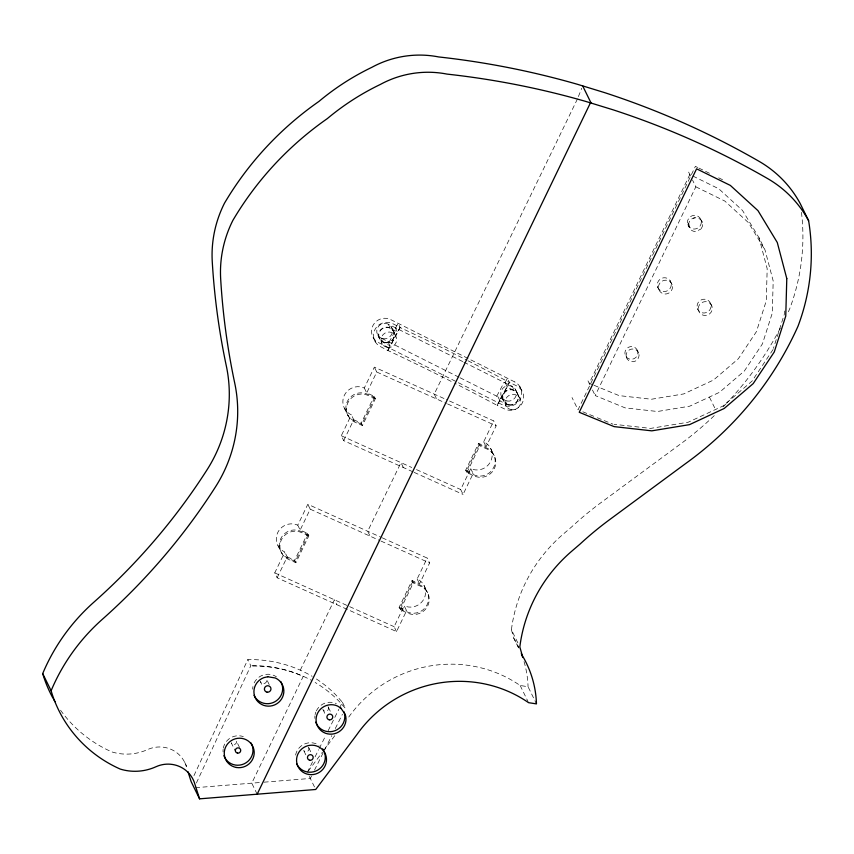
<?xml version="1.0" encoding="UTF-8"?>
<svg xmlns="http://www.w3.org/2000/svg" width="854" height="854" viewBox="0 0 854 854"><rect width="100%" height="100%" fill="white"/><g stroke="black" fill="none" stroke-linecap="round" stroke-linejoin="round"><path stroke-width="0.64" stroke-dasharray="4.27 3.2" d="M784.623 311.016L784.548 313.599L773.446 348.304M688.73 223.492L689.851 228.648A7.045 6.864 -26.1 0 0 696.149 231.477L700.942 228.989M578.404 96.577L581.734 88.272M193.965 775.635L247.809 659.598A123.905 120.681 -26.1 0 1 300.288 670.166A121.3 118.14 -26.1 0 1 312.158 676.347M196.409 782.969L250.82 665.725L247.809 659.598M382.261 537.828L427.192 558.078L417.136 578.959A15.052 14.667 -26.1 0 1 424.171 598.473A15.052 14.667 -26.1 0 1 404.188 605.806L406.589 610.706L396.523 631.586L277.144 577.784L274.742 572.885L284.809 552.004A15.052 14.667 -26.1 0 1 277.774 532.49A15.052 14.667 -26.1 0 1 297.758 525.157L307.814 504.276L381.044 537.283M412.941 471.846L343.692 440.643L341.29 435.732L351.357 414.852A15.052 14.667 -26.1 0 1 344.322 395.338A15.052 14.667 -26.1 0 1 364.306 388.004L374.362 367.124L445.169 399.031M277.144 577.784L287.211 556.904L284.809 552.004M308.817 535.874L301.355 532.512A15.052 14.667 -26.1 0 0 281.372 539.845A15.052 14.667 -26.1 0 0 288.417 559.359L295.879 562.722L308.817 535.874L307.621 533.419L300.16 530.056L310.216 509.176L307.814 504.276M343.692 440.643L353.759 419.762L351.357 414.852M375.365 398.722L367.903 395.359A15.052 14.667 -26.1 0 0 347.92 402.693A15.052 14.667 -26.1 0 0 354.965 422.207L362.427 425.57L375.365 398.722L374.169 396.277L366.708 392.915L376.763 372.034L374.362 367.124M295.879 562.722L294.673 560.267L307.621 533.419M362.427 425.57L361.221 423.125L374.169 396.277M412.076 580.496L413.272 582.951L420.734 586.314A15.052 14.667 -26.1 0 1 427.779 605.828A15.052 14.667 -26.1 0 1 407.796 613.161L400.334 609.799L399.128 607.343L412.076 580.496L419.538 583.858L429.594 562.978L427.192 558.078M478.624 443.343L479.82 445.799L487.282 449.161A15.052 14.667 -26.1 0 1 494.327 468.675A15.052 14.667 -26.1 0 1 474.344 476.009L466.882 472.646L465.676 470.202L478.624 443.343L486.086 446.706L496.142 425.836L493.74 420.926L446.375 399.587M400.334 609.799L413.272 582.951M466.882 472.646L479.82 445.799M396.523 631.586L394.121 626.687L404.188 605.806M470.735 468.654L473.137 473.564L463.071 494.434L460.669 489.534L470.735 468.654A15.052 14.667 -26.1 0 0 490.719 461.32A15.052 14.667 -26.1 0 0 483.684 441.806L493.74 420.926M592.783 384.791L589.196 383.318L689.829 174.558L718.79 188.787L742.468 210.404L759.025 237.754L765.035 250.008L773.19 280.945L772.294 313.066L762.43 343.884L744.368 370.999L719.495 392.317L689.754 406.173L657.452 411.5L625.096 407.87L595.206 395.573L695.839 186.812L692.562 180.13M300.288 670.166L334.437 599.786L336.839 604.685M577.453 98.947L434.238 394.11L436.64 399.01M307.323 772.326L312.671 761.629M315.051 756.879L318.617 749.748M319.215 748.552L325.748 735.486M328.128 730.736L338.824 709.343M339.422 708.158L342.401 702.223L336.487 695.604A121.3 118.14 -26.1 0 0 315.948 678.695M311.518 776.072L310.333 778.453L263.48 782.221M314.486 770.137L323.997 751.125M324.595 749.929L331.726 735.678M335.291 728.547L342.422 714.286M395.669 327.893L398.103 323.324L400.184 327.562A324.221 43.714 28.1 0 1 466.86 360.185M389.136 342.134L396.512 328.32M387.823 350.311L400.088 327.36L392.723 323.666A13.13 12.789 -26.1 0 0 375.055 329.345A13.13 12.789 -26.1 0 0 380.457 346.607L387.919 350.503A324.221 43.714 28.1 0 1 453.453 382.549M387.919 350.503L400.184 327.562M496.74 396.192L504.116 382.378M504.97 382.805L507.404 378.237L509.486 382.475L497.22 405.426A324.221 43.714 28.1 0 0 454.595 383.136M497.124 405.223L509.39 382.282L516.755 385.976A13.13 12.789 -26.1 0 1 522.157 403.248A13.13 12.789 -26.1 0 1 504.49 408.927L497.22 405.426M773.051 349.542L751.979 381.172L722.975 406.034L688.292 422.186L650.631 428.398L614.197 424.31M308.123 771.258L322.47 752.128M323.26 751.061L335.216 735.123M688.623 225.285A7.045 6.864 -26.1 0 1 693.288 218.154L695.081 217.749A7.045 6.864 -26.1 0 1 699.575 230.228M693.277 218.229L695.06 217.823M195.47 787.698L262.178 782.328M348.763 717.05A122.88 119.688 -26.1 0 1 520.161 685.506L528.06 686.723L535.906 702.746M593.978 385.282L619.097 395.615L651.442 399.245L683.744 393.918L713.485 380.062L738.358 358.744L756.43 331.63L766.294 300.8L767.18 268.679L759.025 237.754M582.844 411.799L596.071 417.243M597.266 417.734L612.894 424.16M376.763 372.034L446.354 403.387M447.571 403.942L496.142 425.836M353.759 419.762L361.221 423.125M465.676 470.202L473.137 473.564M341.29 435.732L411.724 467.48M416.506 469.625L460.669 489.534M414.126 472.379L463.071 494.434M310.216 509.176L379.806 540.539M381.023 541.084L429.594 562.978M287.211 556.904L294.673 560.267M399.128 607.343L406.589 610.706M274.742 572.885L394.121 626.687M697.718 167.523L695.391 166.37L578.03 409.824L572.031 397.569M698.882 168.089L710.528 173.81M718.684 177.813L724.502 180.674M695.839 186.812L724.8 201.042L748.478 222.67L765.035 250.008M462.729 361.584L388.303 324.189L390.278 328.235L397.74 332.131M463.914 362.181L512.336 386.51L514.311 390.545L507.041 387.043M458.897 377.18L380.916 338.003L382.902 342.038L390.363 345.945M460.082 377.778L504.949 400.312L506.934 404.358L499.665 400.857M672.109 284.681L671.276 283.09A7.056 6.864 -26.1 0 0 664.956 280.229L663.163 280.646A7.056 6.864 -26.1 0 0 658.872 289.538L659.704 291.129A7.056 6.864 -26.1 0 0 666.035 293.979L667.828 293.573A7.056 6.864 -26.1 0 0 672.109 284.681L670.08 280.635A7.056 6.864 -26.1 0 0 663.75 277.785L661.957 278.19A7.056 6.864 -26.1 0 0 657.676 287.083L658.872 289.538M701.401 220.599L702.223 222.189M710.667 303.682L709.845 302.102A7.045 6.864 -26.1 0 0 703.515 299.252L701.732 299.658A7.045 6.864 -26.1 0 0 697.451 308.54L699.479 312.575A7.045 6.864 -26.1 0 0 705.799 315.425L707.592 315.019A7.045 6.864 -26.1 0 0 711.873 306.138L710.667 303.682A7.045 6.864 -26.1 0 1 706.386 312.564L704.593 312.98A7.045 6.864 -26.1 0 1 698.273 310.13L697.451 308.54M711.873 306.138L711.04 304.547A7.045 6.864 -26.1 0 0 704.721 301.697L702.927 302.113A7.045 6.864 -26.1 0 0 698.647 310.995M657.676 287.083L658.498 288.673A7.056 6.864 -26.1 0 0 664.828 291.524L666.622 291.118A7.056 6.864 -26.1 0 0 670.913 282.226L670.08 280.635M637.5 350.674L636.732 349.211A6.512 6.341 -26.1 0 0 625.267 355.168L627.231 359.086A6.512 6.341 -26.1 0 0 638.696 353.129L637.5 350.674A6.512 6.341 -26.1 0 1 626.035 356.63L625.267 355.168M638.696 353.129L637.938 351.656A6.512 6.341 -26.1 0 0 626.473 357.612M687.822 224.613L688.644 226.193A7.003 6.821 -26.1 0 0 694.932 229.021L696.715 228.616A7.003 6.821 -26.1 0 0 693.864 215.379L692.082 215.784A7.003 6.821 -26.1 0 0 687.822 224.613L689.029 227.068M688.634 172.102L692.018 179.009M700.974 219.788L702.169 222.243M709.503 397.259L715.503 409.514M588 380.863L590.285 385.549M592.473 390L595.206 395.573M519.723 386.371L521.698 390.417M515.314 389.178L519.552 397.836M505.387 383.019L507.372 387.054M501.981 397.644L506.219 406.301M498.01 396.832L499.985 400.868M490.57 448.286L494.167 455.641M483.684 441.806L486.086 446.706M395.242 327.68L397.227 331.715M391.281 326.858L395.519 335.515M387.865 341.493L389.84 345.528M377.948 335.334L382.186 343.991M373.529 338.141L375.514 342.176M714.254 415.642A337.447 328.662 -26.1 0 1 677.585 446.14L600.255 503.177A337.65 328.865 -26.1 0 0 571.561 526.993L563.32 534.049A151.318 147.379 -26.1 0 0 511.418 629.761L518.709 644.642M517.887 645.773L519.008 648.058M511.418 629.761L513.83 638.322L518.88 648.613M520.161 685.506L528.007 701.529M364.306 388.004L366.708 392.915M403.387 467.533L400.985 462.633L367.69 531.263L370.092 536.163M344.472 408.372L348.08 415.727M424.022 585.438L427.619 592.793M417.136 578.959L419.538 583.858M297.758 525.157L300.16 530.056M277.924 545.525L281.521 552.88M342.401 702.223L345.4 708.35L339.497 701.742A121.3 118.14 -26.1 0 0 315.158 682.474M328.395 707.39L330.498 711.681M322.876 709.418L325.502 714.777M308.817 747.901L310.92 752.193M303.939 750.965L306.565 756.324M269.213 684.62L266.587 679.25A3.309 3.224 -26.1 0 1 264.58 683.424A3.309 3.224 -26.1 0 1 260.374 681.535L263 686.894M309.329 776.403L315.734 789.48M239.515 747.421L236.366 740.984A2.701 2.637 -26.1 0 1 234.722 744.389A2.701 2.637 -26.1 0 1 231.285 742.852L234.967 750.356M257.171 794.199L251.77 783.171L303.255 676.347L294.982 672.963A123.905 120.681 -26.1 0 0 250.82 665.725L251.503 666.067A121.3 118.14 -26.1 0 1 295.687 673.272L303.287 676.293A121.3 118.14 -26.1 0 1 311.283 680.264M184.699 762.334L187.496 768.056M308.475 747.261A2.872 2.797 -26.1 0 1 307.728 751.189A2.872 2.797 -26.1 0 1 303.757 750.538M314.902 718.427A15.052 14.667 -26.1 0 1 314.934 715.855M315.115 714.574A15.052 14.667 -26.1 0 1 315.82 712.087M316.332 710.891A15.052 14.667 -26.1 0 1 336.316 703.557M801.458 212.347A210.564 205.088 -26.1 0 1 789.566 309.169A337.447 328.662 -26.1 0 1 788.018 312.564M524.036 661.583A105.127 102.395 -26.1 0 1 528.06 686.723M513.83 638.322A105.127 102.395 -26.1 0 1 518.805 647.695M780.3 328.192A337.447 328.662 -26.1 0 1 726.626 403.195M725.761 404.102A337.447 328.662 -26.1 0 1 723.157 406.814M252.709 689.135A15.052 14.667 -26.1 0 1 252.955 686.563M254.172 682.88A15.052 14.667 -26.1 0 1 276.408 676.816M223.086 751.936A15.052 14.667 -26.1 0 1 223.118 749.364M223.3 748.093A15.052 14.667 -26.1 0 1 243.305 736.596M328.043 706.728A2.936 2.861 -26.1 0 1 327.285 710.741A2.936 2.861 -26.1 0 1 323.228 710.08M60.559 710.218A129.957 126.573 -26.1 0 0 111.821 751.904A49.927 48.635 -26.1 0 0 147.603 749.566A28.577 27.84 -26.1 0 1 186.407 766.764M295.591 755.075A15.052 14.667 -26.1 0 1 319.044 745.318M468.013 360.772A324.221 43.714 28.1 0 1 509.486 382.475M308.219 534.647L295.27 561.494L287.809 558.132A15.052 14.667 -26.1 0 1 280.774 538.618A15.052 14.667 -26.1 0 1 300.757 531.284L308.219 534.647M374.767 397.494L361.818 424.353L354.367 420.99A15.052 14.667 -26.1 0 1 347.322 401.476A15.052 14.667 -26.1 0 1 367.305 394.132L374.767 397.494M412.674 581.723L399.725 608.571L407.187 611.934A15.052 14.667 -26.1 0 0 427.171 604.6A15.052 14.667 -26.1 0 0 420.136 585.086L412.674 581.723M479.222 444.571L466.284 471.419L473.735 474.781A15.052 14.667 -26.1 0 0 493.719 467.448A15.052 14.667 -26.1 0 0 486.684 447.934L479.222 444.571M514.77 381.941L390.737 319.62A13.13 12.789 -26.1 0 0 373.07 325.299A13.13 12.789 -26.1 0 0 378.482 342.571L502.515 404.881A13.13 12.789 -26.1 0 0 520.182 399.202A13.13 12.789 -26.1 0 0 514.77 381.941M387.086 347.332A7.899 7.697 -26.1 0 0 396.373 337.341A7.899 7.697 -26.1 0 0 383.104 334.597A7.899 7.697 -26.1 0 0 387.086 347.332M511.119 409.642A7.899 7.697 -26.1 0 0 520.406 399.651A7.899 7.697 -26.1 0 0 507.137 396.918A7.899 7.697 -26.1 0 0 511.119 409.642M508.717 404.743A7.899 7.697 -26.1 0 0 518.004 394.751A7.899 7.697 -26.1 0 0 504.735 392.007A7.899 7.697 -26.1 0 0 508.717 404.743M384.684 342.422A7.899 7.697 -26.1 0 0 393.972 332.441A7.899 7.697 -26.1 0 0 380.703 329.697A7.899 7.697 -26.1 0 0 384.684 342.422M506.881 400.985A7.899 7.697 -26.1 0 0 516.158 390.993A7.899 7.697 -26.1 0 0 502.889 388.25A7.899 7.697 -26.1 0 0 506.881 400.985M382.838 338.675A7.899 7.697 -26.1 0 0 392.125 328.683A7.899 7.697 -26.1 0 0 378.856 325.94A7.899 7.697 -26.1 0 0 382.838 338.675M508.856 405.02A7.899 7.697 -26.1 0 0 518.143 395.039A7.899 7.697 -26.1 0 0 504.874 392.296A7.899 7.697 -26.1 0 0 508.856 405.02M384.823 342.71A7.899 7.697 -26.1 0 0 394.11 332.718A7.899 7.697 -26.1 0 0 380.841 329.986A7.899 7.697 -26.1 0 0 384.823 342.71"/><path stroke-width="1.28" d="M257.171 794.199L590.466 102.779M187.997 771.738L191.157 781.677L199.569 798.842L315.734 789.48L357.175 734.216A122.88 119.688 -26.1 0 1 528.573 702.671L536.461 703.888A105.127 102.395 -26.1 0 0 522.242 655.477L519.83 646.926A151.318 147.379 -26.1 0 1 571.732 551.214L579.973 544.147A337.65 328.865 -26.1 0 1 608.667 520.342L685.997 463.295A337.447 328.662 -26.1 0 0 797.967 326.324A210.564 205.088 -26.1 0 0 808.61 220.695L800.198 203.54A112.675 109.739 -26.1 0 0 759.078 161.342A831.369 809.731 -26.1 0 0 604.717 92.659L577.667 84.365A831.369 809.731 -26.1 0 0 438.646 56.94A97.623 95.082 -26.1 0 0 371.885 67.306A247.105 240.679 -26.1 0 0 318.916 101.445A321.414 313.055 -26.1 0 0 224.495 203.167A117.564 114.511 -26.1 0 0 212.262 261.751A735.881 716.73 -26.1 0 0 226.331 365.96A142.607 138.892 -26.1 0 1 207.042 469.807A625.502 609.222 -26.1 0 1 93.823 602.23A195.908 190.816 -26.1 0 0 42.7 673.582A129.957 126.573 -26.1 0 0 53.055 698.326M582.684 85.902L591.096 103.067M42.7 673.582L51.112 690.747A129.957 126.573 -26.1 0 0 120.222 769.07A49.927 48.635 -26.1 0 0 156.004 766.732A28.577 27.84 -26.1 0 1 194.819 783.929L199.569 798.842M343.97 711.798A15.052 14.667 -26.1 0 1 334.821 730.778A15.052 14.667 -26.1 0 1 315.713 722.174M808.61 220.695A112.675 109.739 -26.1 0 0 767.49 178.507A831.369 809.731 -26.1 0 0 613.119 109.824L586.068 101.519A831.369 809.731 -26.1 0 0 447.048 74.106A97.623 95.082 -26.1 0 0 380.297 84.471A247.105 240.679 -26.1 0 0 327.317 118.61A321.414 313.055 -26.1 0 0 232.907 220.321A117.564 114.511 -26.1 0 0 220.674 278.916A735.881 716.73 -26.1 0 0 234.733 383.126A142.607 138.892 -26.1 0 1 215.443 486.961A625.502 609.222 -26.1 0 1 102.234 619.396A195.908 190.816 -26.1 0 0 51.112 690.747M280.731 681.471A15.052 14.667 -26.1 0 1 274.465 701.977A15.052 14.667 -26.1 0 1 254.044 695.337M251.076 742.991A15.052 14.667 -26.1 0 1 244.223 763.786A15.052 14.667 -26.1 0 1 223.897 755.683M54.966 701.646A129.957 126.573 -26.1 0 1 53.685 699.437M521.303 653.545A105.127 102.395 -26.1 0 1 522.755 657.537M322.684 748.894A15.052 14.667 -26.1 0 1 317.677 770.169A15.052 14.667 -26.1 0 1 296.68 763.839M786.79 278.596L785.755 316.055L774.258 351.997L753.185 383.627L724.181 408.479L689.498 424.641L651.826 430.843L614.101 426.616L579.236 412.279L696.586 168.825L730.362 185.425L757.978 210.639L777.289 242.525L786.79 278.596M267.74 676.752L263.907 677.628A15.052 14.667 -26.1 0 0 256.531 700.002A15.052 14.667 -26.1 0 0 280.261 700.782A15.052 14.667 -26.1 0 0 275.362 678.001L267.74 676.752M340.789 708.041L337.511 706.012A15.052 14.667 -26.1 0 0 316.311 717.029A15.052 14.667 -26.1 0 0 332.195 734.109A15.052 14.667 -26.1 0 0 345.165 714.254L340.789 708.041M309.788 760.252A2.872 2.797 -26.1 0 0 313.023 756.484A2.872 2.797 -26.1 0 0 308.145 755.694A2.872 2.797 -26.1 0 0 309.788 760.252M237.529 753.111A2.701 2.637 -26.1 0 0 240.561 749.566A2.701 2.637 -26.1 0 0 235.982 748.819A2.701 2.637 -26.1 0 0 237.529 753.111M236.473 767.49A15.052 14.667 -26.1 0 0 253.36 747.762A15.052 14.667 -26.1 0 0 227.858 743.588A15.052 14.667 -26.1 0 0 236.473 767.49M329.302 719.826A2.936 2.861 -26.1 0 0 332.59 715.972A2.936 2.861 -26.1 0 0 327.616 715.161A2.936 2.861 -26.1 0 0 329.302 719.826M267.078 692.167A3.309 3.224 -26.1 0 0 270.793 687.833A3.309 3.224 -26.1 0 0 265.188 686.915A3.309 3.224 -26.1 0 0 267.078 692.167M308.764 774.471A15.052 14.667 -26.1 0 0 325.652 754.744A15.052 14.667 -26.1 0 0 300.149 750.57A15.052 14.667 -26.1 0 0 308.764 774.471"/></g></svg>
